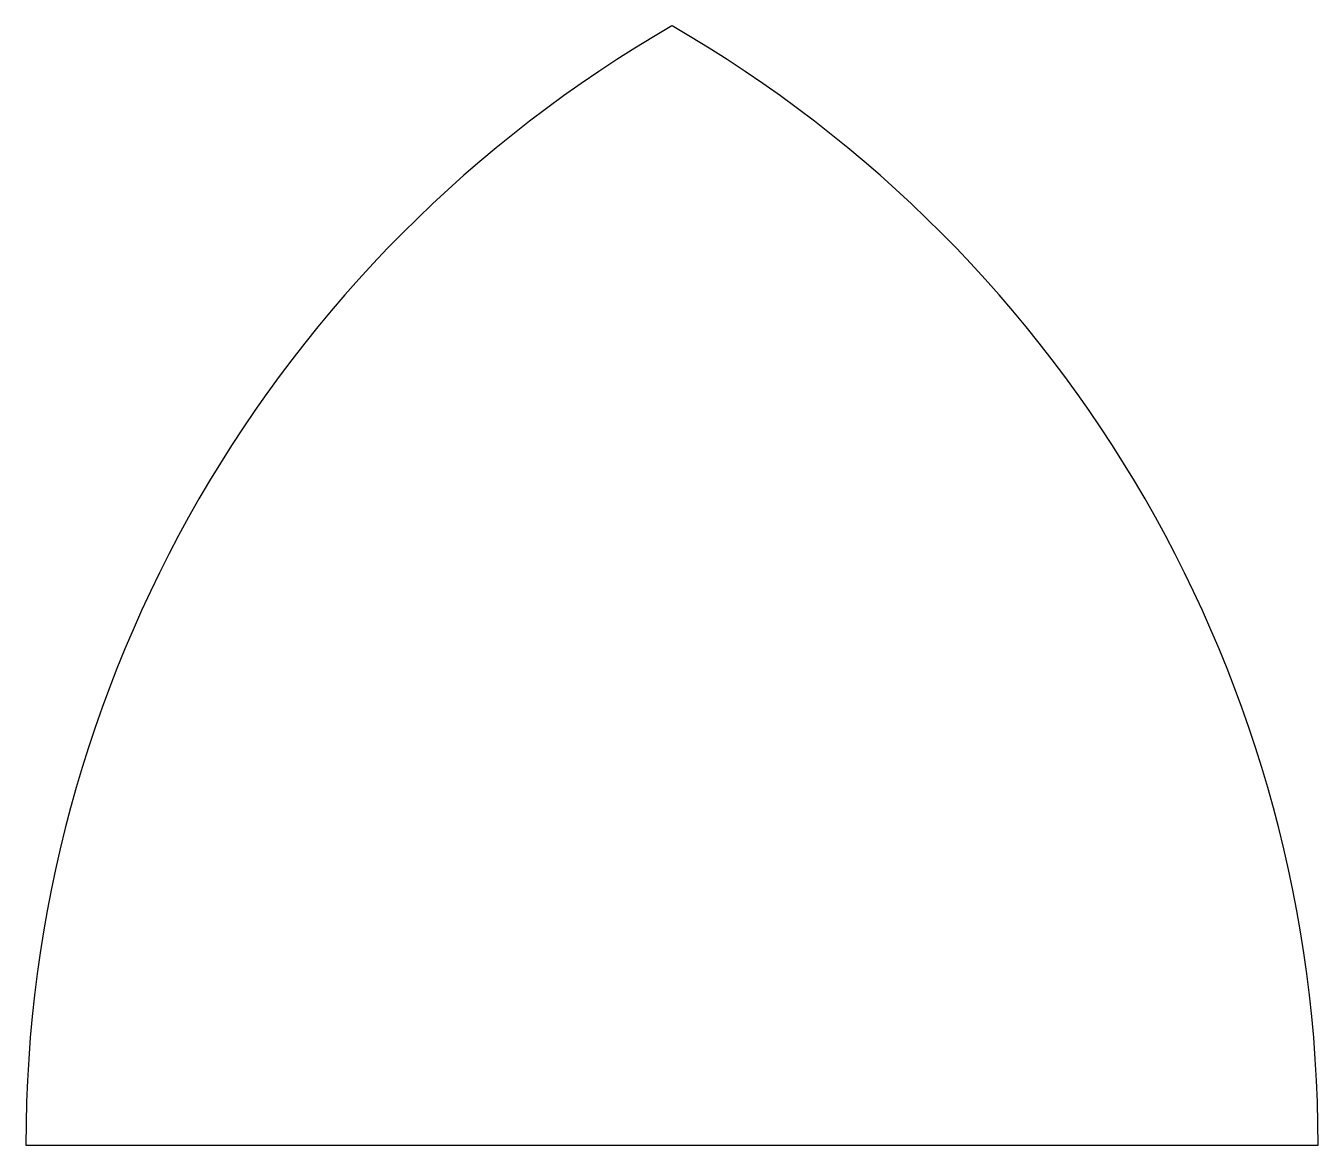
# Model space of a CAD drawing. Extents: x -21.3 to 21.3, y 0 to 36.9.
import ezdxf

# ---------------------------------------------------------------- set-up
doc = ezdxf.new("R2010")
doc.units = 0
doc.layers.add('MODELSKETCH_VISIBLE', color=7, linetype='CONTINUOUS')

msp = doc.modelspace()

# ---------------------------------------------------------------- linework, layer by layer
at = {"layer": 'MODELSKETCH_VISIBLE'}
msp.add_line((-21.294, 0), (21.294, 0), dxfattribs=at)
for centre, start, end in [((21.294, 0), 120, 180), ((-21.294, 0), 0, 60)]:
    msp.add_arc(centre, 42.589, start, end, dxfattribs=at)

doc.saveas('drawing.dxf')
